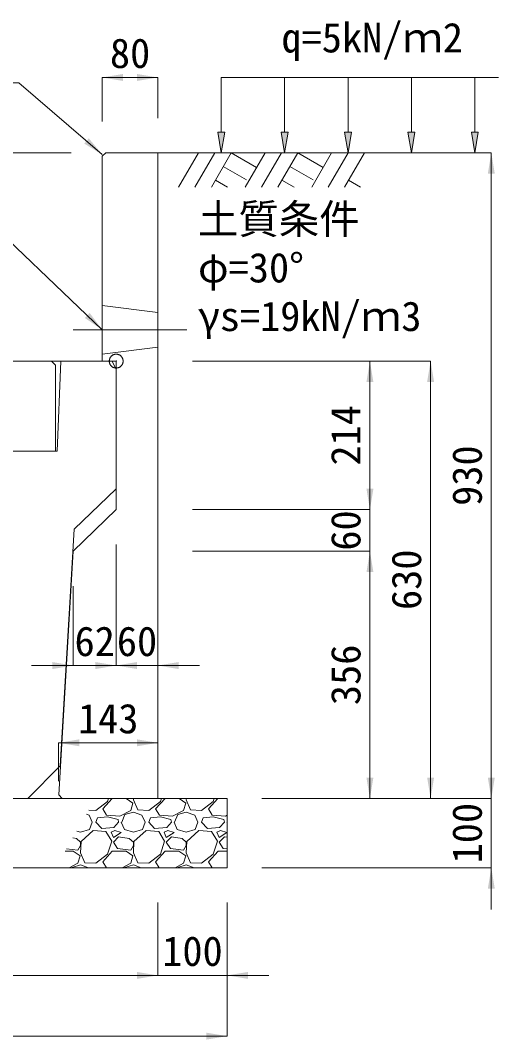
# Model space of a CAD drawing. Units: millimetres at full size, sheet at 1:40. Extents: x 206103 to 244503, y 883348 to 903496.
# Drawn here: x 229477 to 230167, y 890501 to 891969 of the extents above; entities that cross this region are included whole.
import ezdxf
from ezdxf.enums import TextEntityAlignment as Align

# ---------------------------------------------------------------- set-up
doc = ezdxf.new("R2010")
doc.units = ezdxf.units.MM
doc.header["$LTSCALE"] = 40
doc.header["$PDMODE"] = 32
doc.header["$PDSIZE"] = 20
doc.linetypes.add('DASHED', pattern=[7.5, 6, -1.5])
doc.linetypes.add('USER1', pattern=[28.575, 19.05, -3.175, 3.175, -3.175])
for name, color, linetype, lineweight in [('0_2', 7, 'Continuous', 20), ('パネックスKUR', 2, 'Continuous', 20), ('基礎材', 7, 'Continuous', 15), ('寸法線', 7, 'Continuous', 13), ('引出線', 4, 'Continuous', 13), ('本体', 2, 'Continuous', 13), ('補助線', 8, 'USER1', 13), ('ﾊｯﾁﾝｸﾞ', 7, 'Continuous', 5)]:
    doc.layers.add(name, color=color, linetype=linetype, lineweight=lineweight)
doc.layers.add('文字', color=7, linetype='Continuous')
doc.styles.add('ＭＳ ゴシック', font='')
doc.styles.get('ＭＳ ゴシック').set_extended_font_data('MS Gothic')

# ---------------------------------------------------------------- blocks, each defined once
blk = doc.blocks.new('filled_arrow')
at = {"color": 0, "linetype": 'Continuous', "lineweight": -2}
blk.add_solid([(7.5, 1.25), (0, 0), (7.5, -1.25)], dxfattribs=at)

msp = doc.modelspace()

# ---------------------------------------------------------------- hatches: boundary and pattern name
at = {"layer": '寸法線'}
for points in [[(229771.62, 891808.33), (229766.62, 891778.33), (229761.62, 891808.33)], [(229863.03, 891808.33), (229858.03, 891778.33), (229853.03, 891808.33)], [(229954.44, 891808.33), (229949.44, 891778.33), (229944.44, 891808.33)], [(230045.86, 891808.33), (230040.86, 891778.33), (230035.86, 891808.33)], [(230137.27, 891808.33), (230132.27, 891778.33), (230127.27, 891808.33)]]:
    msp.add_hatch(color=256, dxfattribs=at).paths.add_polyline_path(points)

# ---------------------------------------------------------------- linework, layer by layer
at = {"layer": '0_2'}
msp.add_line((229675.21, 891778.33), (230075.21, 891778.33), dxfattribs=at)
at = {"layer": 'パネックスKUR'}
for p, q in [((229595.21, 891773.33), (229600.21, 891778.33)), ((229595.21, 891773.33), (229595.21, 891478.33)), ((229675.21, 891778.33), (229600.21, 891778.33)), ((229675.21, 891778.33), (229675.21, 890848.33)), ((229615.21, 891478.33), (229595.21, 891478.33)), ((229615.21, 891478.33), (229615.21, 891264.33)), ((229615.21, 891264.33), (229553.21, 891204.33)), ((229553.21, 891204.33), (229532.5, 890853.32)), ((229537.21, 890848.33), (229532.5, 890853.32)), ((229675.21, 890848.33), (229537.21, 890848.33))]:
    msp.add_line(p, q, dxfattribs=at)
at = {"layer": 'パネックスKUR', "linetype": 'DASHED', "lineweight": 9}
for p, q in [((229595.21, 891558.33), (229675.21, 891548.33)), ((229595.21, 891488.33), (229675.21, 891498.33))]:
    msp.add_line(p, q, dxfattribs=at)
at = {"layer": '基礎材'}
for p, q in [((228987.71, 890848.33), (229775.02, 890848.33)), ((229775.21, 890848.33), (229775.21, 890748.33)), ((228987.71, 890748.33), (229775.21, 890748.33))]:
    msp.add_line(p, q, dxfattribs=at)
at = {"layer": '寸法線'}
for p, q in [((229595.21, 891886.88), (229675.21, 891886.88)), ((229595.21, 891823.33), (229595.21, 891886.88)), ((229675.21, 891828.33), (229675.21, 891886.88)), ((229550.21, 891778.33), (229040.21, 891778.33)), ((229725.21, 891778.33), (230156.05, 891778.33)), ((230156.05, 890848.33), (230156.05, 891778.33)), ((229545.21, 891478.33), (229040.21, 891478.33)), ((229725.21, 891478.33), (230068.55, 891478.33)), ((229725.21, 891478.33), (229981.05, 891478.33)), ((229981.05, 891478.33), (229981.05, 891264.33)), ((230068.55, 891478.33), (230068.55, 890848.33)), ((229675.21, 891346.26), (229675.21, 891039.74)), ((229981.05, 891324.33), (229981.05, 891144.33)), ((229725.21, 891264.33), (229981.05, 891264.33)), ((229725.21, 891264.33), (229981.05, 891264.33)), ((229615.21, 891214.33), (229615.21, 891039.74)), ((229615.21, 891214.33), (229615.21, 891039.74)), ((229725.21, 891204.33), (229981.05, 891204.33)), ((229725.21, 891204.33), (229981.05, 891204.33)), ((229981.05, 891204.33), (229981.05, 890848.33)), ((229553.21, 891154.33), (229553.21, 891039.74)), ((229675.21, 891039.74), (229493.21, 891039.74)), ((229555.21, 891039.74), (229735.21, 891039.74)), ((229532.21, 890928.44), (229675.21, 890928.44)), ((229532.21, 890873.33), (229532.21, 890928.44)), ((229675.21, 890873.33), (229675.21, 890928.44)), ((230156.05, 890688.33), (230156.05, 890908.33)), ((229825.02, 890848.33), (230156.05, 890848.33)), ((229825.21, 890848.33), (230156.05, 890848.33)), ((229825.21, 890848.33), (230068.55, 890848.33)), ((229825.21, 890848.33), (229981.05, 890848.33)), ((229825.02, 890748.33), (230156.05, 890748.33)), ((229675.21, 890698.33), (229675.21, 890593.39)), ((229675.21, 890698.33), (229675.21, 890593.39)), ((229775.21, 890698.33), (229775.21, 890593.39)), ((229775.21, 890698.33), (229775.21, 890505.89)), ((229087.71, 890593.39), (229675.21, 890593.39)), ((229615.21, 890593.39), (229835.21, 890593.39)), ((229775.21, 890505.89), (228987.71, 890505.89))]:
    msp.add_line(p, q, dxfattribs=at)
at = {"layer": '寸法線', "lineweight": 9}
for p, q in [((230166.62, 891886.88), (229766.62, 891886.88)), ((229766.62, 891808.33), (229766.62, 891886.88)), ((229858.03, 891808.33), (229858.03, 891886.88)), ((229949.44, 891808.33), (229949.44, 891886.88)), ((230040.86, 891808.33), (230040.86, 891886.88)), ((230132.27, 891808.33), (230132.27, 891886.88))]:
    msp.add_line(p, q, dxfattribs=at)
for points in [[(229771.62, 891808.33), (229766.62, 891778.33), (229761.62, 891808.33)], [(229863.03, 891808.33), (229858.03, 891778.33), (229853.03, 891808.33)], [(229954.44, 891808.33), (229949.44, 891778.33), (229944.44, 891808.33)], [(230045.86, 891808.33), (230040.86, 891778.33), (230035.86, 891808.33)], [(230137.27, 891808.33), (230132.27, 891778.33), (230127.27, 891808.33)]]:
    msp.add_lwpolyline(points, close=True, dxfattribs=at)
at = {"layer": '引出線'}
for points in [[(229595.21, 891775.83), (229475, 891879.29), (229166.75, 891879.29)], [(229595.21, 891523.33), (229402.75, 891706.78), (229231, 891706.78)]]:
    msp.add_lwpolyline(points, dxfattribs=at)
at = {"layer": '本体'}
for p, q in [((229535.21, 891478.33), (229530.21, 891348.33)), ((229535.21, 891478.33), (229609.21, 891478.33)), ((229615.21, 891466.33), (229609.21, 891478.33)), ((229615.21, 891466.33), (229615.21, 891294.33)), ((229462.71, 891348.33), (229530.21, 891348.33)), ((229615.21, 891294.33), (229554.71, 891236.33)), ((229554.71, 891236.33), (229534.57, 890895.19)), ((229487.71, 890848.33), (229534.57, 890895.19)), ((229087.71, 890848.33), (229487.71, 890848.33))]:
    msp.add_line(p, q, dxfattribs=at)
at = {"layer": '本体', "lineweight": 20}
msp.add_lwpolyline([(229047.71, 891348.33), (229047.71, 891472.33), (229053.71, 891478.33), (229521.71, 891478.33), (229527.71, 891472.33), (229527.71, 891348.33)], close=True, dxfattribs=at)
at = {"layer": '補助線'}
msp.add_line((229553.35, 891523.33), (229717.06, 891523.33), dxfattribs=at)
msp.add_point((229615.21, 891478.33), dxfattribs=at)
at = {"layer": 'ﾊｯﾁﾝｸﾞ', "lineweight": 9}
for p, q in [((229733.85, 891778.32), (229705.21, 891728.7)), ((229757.48, 891778.32), (229728.83, 891728.7)), ((229781.1, 891778.32), (229752.45, 891728.7)), ((229781.1, 891778.32), (229817.67, 891757.21)), ((229829.86, 891778.32), (229801.21, 891728.7)), ((229853.48, 891778.32), (229824.83, 891728.7)), ((229877.1, 891778.32), (229848.45, 891728.7)), ((229877.1, 891778.32), (229913.67, 891757.21)), ((229925.85, 891778.32), (229897.2, 891728.7)), ((229949.48, 891778.32), (229920.83, 891728.7)), ((229973.1, 891778.32), (229944.45, 891728.7)), ((229769.68, 891758.54), (229803.09, 891739.25)), ((229865.68, 891758.54), (229899.09, 891739.25)), ((229758.26, 891738.75), (229775.67, 891728.7)), ((229854.25, 891738.75), (229871.67, 891728.7)), ((229950.25, 891738.75), (229967.67, 891728.7))]:
    msp.add_line(p, q, dxfattribs=at)
at = {"layer": 'ﾊｯﾁﾝｸﾞ'}
for p, q in [((229595.89, 890833.33), (229609.39, 890848.33)), ((229602.75, 890844), (229604.13, 890848.33)), ((229629.76, 890848.33), (229639.32, 890841.71)), ((229640.18, 890848.33), (229640.08, 890846.29)), ((229640.08, 890846.29), (229646.18, 890831.81)), ((229672.09, 890833.33), (229685.59, 890848.33)), ((229678.95, 890844), (229680.33, 890848.33)), ((229705.96, 890848.33), (229715.52, 890841.71)), ((229716.38, 890848.33), (229716.28, 890846.29)), ((229716.28, 890846.29), (229722.38, 890831.81)), ((229748.29, 890833.33), (229761.79, 890848.33)), ((229755.15, 890844), (229756.53, 890848.33)), ((229575.89, 890831.53), (229585.98, 890831.05)), ((229585.98, 890831.05), (229602.75, 890844)), ((229601.22, 890824.19), (229595.89, 890833.33)), ((229636.27, 890831.05), (229620.27, 890822.66)), ((229639.32, 890841.71), (229636.27, 890831.05)), ((229646.18, 890831.81), (229662.18, 890831.05)), ((229662.18, 890831.05), (229678.95, 890844)), ((229677.42, 890824.19), (229672.09, 890833.33)), ((229712.47, 890831.05), (229696.47, 890822.66)), ((229715.52, 890841.71), (229712.47, 890831.05)), ((229722.38, 890831.81), (229738.38, 890831.05)), ((229738.38, 890831.05), (229755.15, 890844)), ((229753.62, 890824.19), (229748.29, 890833.33)), ((229572.44, 890825.55), (229576.08, 890824.19)), ((229576.08, 890824.19), (229580.65, 890814.28)), ((229585.98, 890814.28), (229588.27, 890820.38)), ((229602.75, 890821.9), (229588.27, 890820.38)), ((229620.27, 890822.66), (229601.22, 890824.19)), ((229617.99, 890818.09), (229602.75, 890821.9)), ((229618.75, 890814.28), (229617.99, 890818.09)), ((229623.32, 890814.28), (229627.89, 890824.95)), ((229627.89, 890824.95), (229640.08, 890828.76)), ((229640.08, 890828.76), (229652.28, 890824.19)), ((229652.28, 890824.19), (229656.85, 890814.28)), ((229662.18, 890814.28), (229664.47, 890820.38)), ((229678.95, 890821.9), (229664.47, 890820.38)), ((229696.47, 890822.66), (229677.42, 890824.19)), ((229694.19, 890818.09), (229678.95, 890821.9)), ((229694.95, 890814.28), (229694.19, 890818.09)), ((229699.52, 890814.28), (229704.09, 890824.95)), ((229704.09, 890824.95), (229716.28, 890828.76)), ((229716.28, 890828.76), (229728.48, 890824.19)), ((229728.48, 890824.19), (229733.05, 890814.28)), ((229738.38, 890814.28), (229740.67, 890820.38)), ((229755.15, 890821.9), (229740.67, 890820.38)), ((229772.67, 890822.66), (229753.62, 890824.19)), ((229770.39, 890818.09), (229755.15, 890821.9)), ((229771.15, 890814.28), (229770.39, 890818.09)), ((229775.21, 890823.99), (229772.67, 890822.66)), ((229563.88, 890799.8), (229576.84, 890803.61)), ((229582.17, 890802.09), (229564.65, 890786.09)), ((229576.84, 890803.61), (229580.65, 890814.28)), ((229600.46, 890800.57), (229582.17, 890802.09)), ((229594.36, 890805.14), (229585.98, 890814.28)), ((229611.89, 890806.66), (229594.36, 890805.14)), ((229613.41, 890802.09), (229608.08, 890799.8)), ((229618.75, 890814.28), (229611.89, 890806.66)), ((229622.56, 890799.04), (229613.41, 890802.09)), ((229622.56, 890814.28), (229627.13, 890803.61)), ((229627.13, 890803.61), (229640.08, 890799.8)), ((229640.08, 890799.8), (229653.04, 890803.61)), ((229658.37, 890802.09), (229640.85, 890786.09)), ((229653.04, 890803.61), (229656.85, 890814.28)), ((229676.66, 890800.57), (229658.37, 890802.09)), ((229670.56, 890805.14), (229662.18, 890814.28)), ((229688.09, 890806.66), (229670.56, 890805.14)), ((229689.61, 890802.09), (229684.28, 890799.8)), ((229694.95, 890814.28), (229688.09, 890806.66)), ((229698.76, 890799.04), (229689.61, 890802.09)), ((229698.76, 890814.28), (229703.33, 890803.61)), ((229703.33, 890803.61), (229716.28, 890799.8)), ((229716.28, 890799.8), (229729.24, 890803.61)), ((229734.57, 890802.09), (229717.05, 890786.09)), ((229729.24, 890803.61), (229733.05, 890814.28)), ((229752.86, 890800.57), (229734.57, 890802.09)), ((229746.76, 890805.14), (229738.38, 890814.28)), ((229764.29, 890806.66), (229746.76, 890805.14)), ((229765.81, 890802.09), (229760.48, 890799.8)), ((229771.15, 890814.28), (229764.29, 890806.66)), ((229774.96, 890799.04), (229765.81, 890802.09)), ((229774.96, 890814.28), (229775.21, 890813.7)), ((229557.79, 890790.66), (229552.73, 890791.42)), ((229563.88, 890785.33), (229557.79, 890790.66)), ((229558.49, 890801.39), (229563.88, 890799.8)), ((229608.84, 890786.85), (229600.46, 890800.57)), ((229608.08, 890799.8), (229611.13, 890792.18)), ((229611.13, 890792.18), (229622.56, 890799.04)), ((229618.75, 890792.95), (229611.13, 890785.33)), ((229633.99, 890790.66), (229618.75, 890792.95)), ((229640.08, 890785.33), (229633.99, 890790.66)), ((229685.04, 890786.85), (229676.66, 890800.57)), ((229684.28, 890799.8), (229687.33, 890792.18)), ((229687.33, 890792.18), (229698.76, 890799.04)), ((229694.95, 890792.95), (229687.33, 890785.33)), ((229710.19, 890790.66), (229694.95, 890792.95)), ((229716.28, 890785.33), (229710.19, 890790.66)), ((229761.24, 890786.85), (229752.86, 890800.57)), ((229760.48, 890799.8), (229763.53, 890792.18)), ((229763.53, 890792.18), (229774.96, 890799.04)), ((229771.15, 890792.95), (229763.53, 890785.33)), ((229775.21, 890792.34), (229771.15, 890792.95)), ((229541.73, 890772.37), (229553.22, 890772.37)), ((229543.74, 890775.86), (229560.07, 890773.9)), ((229553.22, 890772.37), (229563.12, 890765.51)), ((229560.07, 890773.9), (229563.88, 890780.75)), ((229564.65, 890786.09), (229563.88, 890770.09)), ((229563.88, 890780.75), (229563.88, 890785.33)), ((229595.89, 890757.13), (229609.6, 890772.37)), ((229602.75, 890767.8), (229608.84, 890786.85)), ((229609.6, 890772.37), (229629.42, 890772.37)), ((229611.13, 890785.33), (229617.22, 890776.18)), ((229617.22, 890776.18), (229636.27, 890773.9)), ((229629.42, 890772.37), (229639.32, 890765.51)), ((229636.27, 890773.9), (229640.08, 890780.75)), ((229640.85, 890786.09), (229640.08, 890770.09)), ((229640.08, 890780.75), (229640.08, 890785.33)), ((229672.09, 890757.13), (229685.8, 890772.37)), ((229678.95, 890767.8), (229685.04, 890786.85)), ((229685.8, 890772.37), (229705.62, 890772.37)), ((229687.33, 890785.33), (229693.42, 890776.18)), ((229693.42, 890776.18), (229712.47, 890773.9)), ((229705.62, 890772.37), (229715.52, 890765.51)), ((229712.47, 890773.9), (229716.28, 890780.75)), ((229717.05, 890786.09), (229716.28, 890770.09)), ((229716.28, 890780.75), (229716.28, 890785.33)), ((229748.29, 890757.13), (229762, 890772.37)), ((229755.15, 890767.8), (229761.24, 890786.85)), ((229762, 890772.37), (229775.21, 890772.37)), ((229763.53, 890785.33), (229769.62, 890776.18)), ((229769.62, 890776.18), (229775.21, 890775.51)), ((229563.12, 890765.51), (229560.07, 890754.85)), ((229563.88, 890770.09), (229569.98, 890755.61)), ((229585.98, 890754.85), (229602.75, 890767.8)), ((229639.32, 890765.51), (229636.27, 890754.85)), ((229640.08, 890770.09), (229646.18, 890755.61)), ((229662.18, 890754.85), (229678.95, 890767.8)), ((229715.52, 890765.51), (229712.47, 890754.85)), ((229716.28, 890770.09), (229722.38, 890755.61)), ((229738.38, 890754.85), (229755.15, 890767.8)), ((229560.07, 890754.85), (229547.63, 890748.33)), ((229551.51, 890748.33), (229551.69, 890748.75)), ((229551.69, 890748.75), (229563.88, 890752.56)), ((229563.88, 890752.56), (229575.16, 890748.33)), ((229569.98, 890755.61), (229585.98, 890754.85)), ((229601.02, 890748.33), (229595.89, 890757.13)), ((229636.27, 890754.85), (229623.83, 890748.33)), ((229627.71, 890748.33), (229627.89, 890748.75)), ((229627.89, 890748.75), (229640.08, 890752.56)), ((229640.08, 890752.56), (229651.36, 890748.33)), ((229646.18, 890755.61), (229662.18, 890754.85)), ((229677.22, 890748.33), (229672.09, 890757.13)), ((229712.47, 890754.85), (229700.03, 890748.33)), ((229703.91, 890748.33), (229704.09, 890748.75)), ((229704.09, 890748.75), (229716.28, 890752.56)), ((229716.28, 890752.56), (229727.56, 890748.33)), ((229722.38, 890755.61), (229738.38, 890754.85)), ((229753.42, 890748.33), (229748.29, 890757.13))]:
    msp.add_line(p, q, dxfattribs=at)

# ---------------------------------------------------------------- block references
at = {"layer": '寸法線', "xscale": 4, "yscale": 4}
for p in [(229595.21, 891886.88), (229615.21, 891039.74), (229675.21, 891039.74), (229532.21, 890928.44), (229775.21, 890593.39)]:
    msp.add_blockref('filled_arrow', p, dxfattribs=at)
for p, rotation in [((229675.21, 891886.88), 180), ((230156.05, 891778.33), 270), ((229981.05, 891478.33), 270), ((230068.55, 891478.33), 270), ((229981.05, 891264.33), 90), ((229981.05, 891264.33), 90), ((229981.05, 891204.33), 270), ((229981.05, 891204.33), 270), ((229553.21, 891039.74), 180), ((229615.21, 891039.74), 180), ((229675.21, 890928.44), 180), ((229981.05, 890848.33), 90), ((230068.55, 890848.33), 90), ((230156.05, 890848.33), 90), ((230156.05, 890848.33), 90), ((230156.05, 890748.33), 270), ((229675.21, 890593.39), 180), ((229675.21, 890593.39), 180), ((229775.21, 890505.89), 180)]:
    msp.add_blockref('filled_arrow', p, dxfattribs=dict(at, rotation=rotation))
at = {"layer": '引出線', "xscale": 4, "yscale": 4}
for p, rotation in [((229595.21, 891775.83), 139.3), ((229595.21, 891523.33), 136.4)]:
    msp.add_blockref('filled_arrow', p, dxfattribs=dict(at, rotation=rotation))

# ---------------------------------------------------------------- texts
at = {"layer": '寸法線', "style": 'ＭＳ ゴシック'}
for s, p in [('80', (229635.21, 891921.88)), ('62', (229584.21, 891074.74)), ('60', (229645.21, 891074.74)), ('143', (229603.71, 890963.44)), ('100', (229725.21, 890628.39))]:
    msp.add_text(s, height=42.72, dxfattribs=at).set_placement(p, align=Align.MIDDLE_CENTER)
for s, p in [('土質条件', (229733.17, 891704.34)), ('φ=30°', (229733.17, 891634.34)), ('γs=19kN/ｍ3', (229733.17, 891564.34))]:
    msp.add_text(s, height=42.72, dxfattribs=at).set_placement(p, align=Align.TOP_LEFT)
for s, p in [('214', (229946.05, 891371.33)), ('930', (230121.05, 891313.33)), ('60', (229946.05, 891234.33)), ('630', (230033.55, 891163.33)), ('356', (229946.05, 891026.33)), ('100', (230121.05, 890798.33))]:
    msp.add_text(s, height=42.72, rotation=90, dxfattribs=at).set_placement(p, align=Align.MIDDLE_CENTER)
at = {"layer": '文字', "style": 'ＭＳ ゴシック'}
msp.add_text('q=5kN/ｍ2', height=42.72, dxfattribs=at).set_placement((229853.51, 891910.15), align=Align.BOTTOM_LEFT)

doc.saveas('drawing.dxf')
